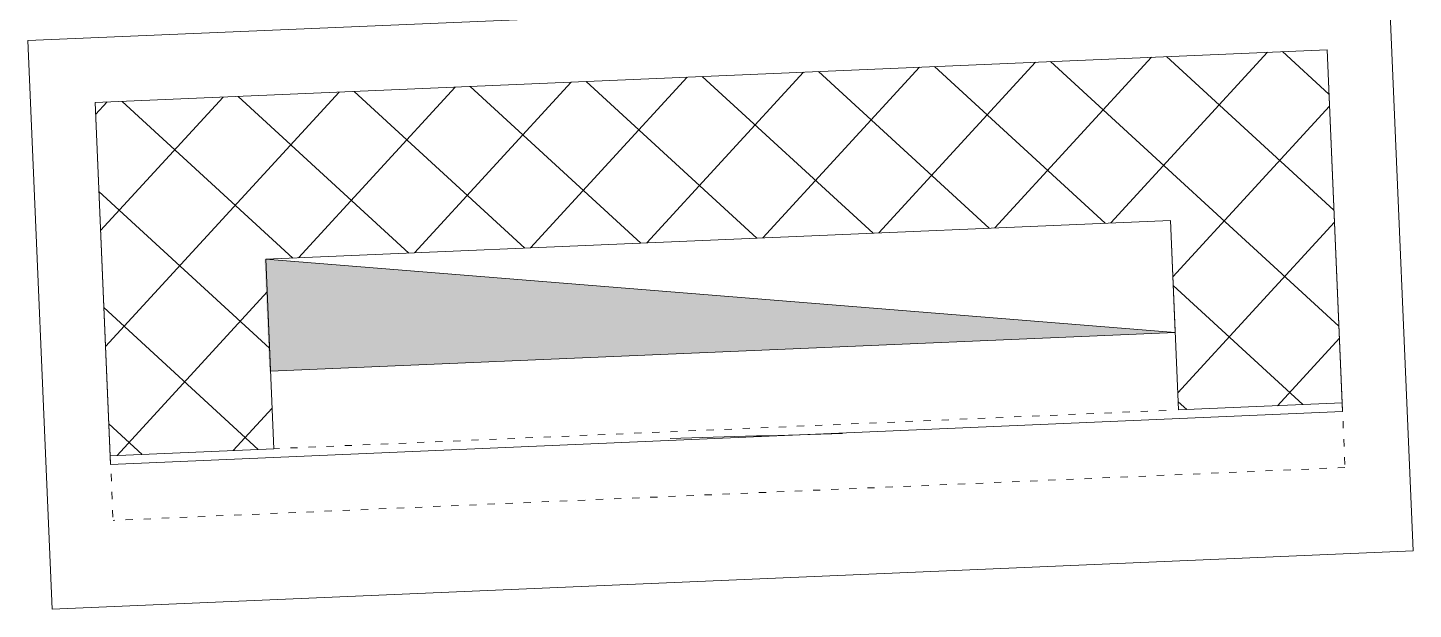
# Model space of a CAD drawing. Header units: millimetres. Extents: x 346472 to 732256, y -34068 to -15883.
# Drawn here: x 659722 to 661328, y -28943 to -28269 of the extents above; entities that cross this region are included whole.
import ezdxf

# ---------------------------------------------------------------- set-up
doc = ezdxf.new("R2010")
doc.units = ezdxf.units.MM
doc.header["$LTSCALE"] = 7
doc.linetypes.add('AED-090-P-PL02-N$0$ACAD_ISO03W100', pattern=[30, 12, -18])
doc.layers.add('1建筑平面', color=7, linetype='Continuous')
doc.layers.add('AED-090-P-PL02-N$0$HoseReelBackground', color=255, linetype='Continuous')
doc.layers.add('AED-090-P-PL02-N$0$HoseReel', color=1, linetype='Continuous', lineweight=13)
doc.layers.add('EA7 CEILING', color=251, linetype='Continuous', lineweight=9)

msp = doc.modelspace()

# ---------------------------------------------------------------- hatches: boundary and pattern name
at = {"layer": 'AED-090-P-PL02-N$0$HoseReel', "lineweight": 5, "extrusion": (0.001481, 7.72385e-05, 0.999999)}
for color in [0, 8]:
    msp.add_hatch(color=color, dxfattribs=at).paths.add_polyline_path([(661051.6, -28622.2), (660002.5, -28667.2), (659997, -28537.3)])

# ---------------------------------------------------------------- linework, layer by layer
at = {"layer": '1建筑平面', "color": 0, "lineweight": 5, "extrusion": (0.001481, 7.72385e-05, 0.999999)}
for p, q in [((659721.6, -28283.8, 2.6), (661300.1, -28216.1, 0.2)), ((661300.1, -28216.1, 0.2), (661328.4, -28875.5, 0.2)), ((659749.9, -28943.2, 2.6), (659721.6, -28283.8, 2.6)), ((661328.4, -28875.5, 0.2), (659749.9, -28943.2, 2.6))]:
    msp.add_line(p, q, dxfattribs=at)
at = {"layer": '1建筑平面', "color": 8, "lineweight": 5, "extrusion": (0.001481, 7.72385e-05, 0.999999)}
for p, q in [((659721.6, -28283.8, 2.6), (661300.1, -28216.1, 0.2)), ((661300.1, -28216.1, 0.2), (661328.4, -28875.5, 0.2)), ((659749.9, -28943.2, 2.6), (659721.6, -28283.8, 2.6)), ((661328.4, -28875.5, 0.2), (659749.9, -28943.2, 2.6))]:
    msp.add_line(p, q, dxfattribs=at)
at = {"layer": '1建筑平面', "color": 0, "lineweight": 5, "extrusion": (-0.001885, -6.71721e-05, 0.999998)}
msp.add_arc((662294.4, -90137, -1241.7), 61419, 91.519878, 91.706439, dxfattribs=at)
at = {"layer": '1建筑平面', "color": 8, "lineweight": 5, "extrusion": (-0.001885, -6.71721e-05, 0.999998)}
msp.add_arc((662294.4, -90137, -1241.7), 61419, 91.519878, 91.706439, dxfattribs=at)
at = {"layer": 'AED-090-P-PL02-N$0$HoseReel', "color": 0, "lineweight": 5, "extrusion": (0.001481, 7.72385e-05, 0.999999)}
for p, q in [((661228.4, -28294.3, 0.3), (659799.7, -28355.5, 2.4)), ((661246, -28703.9, 0.3), (661228.4, -28294.3, 0.3)), ((659799.7, -28355.5, 2.4), (659817.3, -28765.2, 2.4)), ((659997.7, -28537.2, 2.2), (661046.7, -28492.2, 0.6)), ((661046.7, -28492.2, 0.6), (659997.7, -28537.2, 2.2)), ((661046.7, -28492.2, 0.6), (661052.3, -28622.1, 0.6)), ((661056.2, -28712, 0.6), (661046.7, -28492.2, 0.6)), ((660003.3, -28667.1, 2.2), (659997.7, -28537.2, 2.2)), ((661052.3, -28622.1, 0.6), (659997.7, -28537.2, 2.2)), ((660003.3, -28667.1, 2.2), (659997.7, -28537.2, 2.2)), ((659997.7, -28537.2, 2.2), (661052.3, -28622.1, 0.6)), ((659997.7, -28537.2, 2.2), (660007.1, -28757, 2.2)), ((661052.3, -28622.1, 0.6), (660003.3, -28667.1, 2.2)), ((661052.3, -28622.1, 0.6), (660003.3, -28667.1, 2.2)), ((661056.2, -28712, 0.6), (661246, -28703.9, 0.3)), ((659817.3, -28765.2, 2.4), (660007.1, -28757, 2.2))]:
    msp.add_line(p, q, dxfattribs=at)
at = {"layer": 'AED-090-P-PL02-N$0$HoseReel', "color": 8, "lineweight": 5, "extrusion": (0.001481, 7.72385e-05, 0.999999)}
for p, q in [((661228.4, -28294.3, 0.3), (659799.7, -28355.5, 2.4)), ((661246, -28703.9, 0.3), (661228.4, -28294.3, 0.3)), ((659799.7, -28355.5, 2.4), (659817.3, -28765.2, 2.4)), ((659997.7, -28537.2, 2.2), (661046.7, -28492.2, 0.6)), ((661046.7, -28492.2, 0.6), (659997.7, -28537.2, 2.2)), ((661046.7, -28492.2, 0.6), (661052.3, -28622.1, 0.6)), ((661056.2, -28712, 0.6), (661046.7, -28492.2, 0.6)), ((660003.3, -28667.1, 2.2), (659997.7, -28537.2, 2.2)), ((661052.3, -28622.1, 0.6), (659997.7, -28537.2, 2.2)), ((660003.3, -28667.1, 2.2), (659997.7, -28537.2, 2.2)), ((659997.7, -28537.2, 2.2), (661052.3, -28622.1, 0.6)), ((659997.7, -28537.2, 2.2), (660007.1, -28757, 2.2)), ((661052.3, -28622.1, 0.6), (660003.3, -28667.1, 2.2)), ((661052.3, -28622.1, 0.6), (660003.3, -28667.1, 2.2)), ((661056.2, -28712, 0.6), (661246, -28703.9, 0.3)), ((659817.3, -28765.2, 2.4), (660007.1, -28757, 2.2))]:
    msp.add_line(p, q, dxfattribs=at)
at = {"layer": 'AED-090-P-PL02-N$0$HoseReel', "color": 0, "linetype": 'Continuous', "lineweight": 5, "extrusion": (0.001481, 7.72385e-05, 0.999999)}
for p, q in [((660890.2, -28308.8, 0.8), (660708.5, -28506.7, 1.1)), ((661024.8, -28303, 0.6), (660843.1, -28501, 0.9)), ((660907.6, -28308, 0.8), (661242.2, -28615, 0.3)), ((661159.4, -28297.2, 0.4), (660977.7, -28495.2, 0.7)), ((661042.2, -28302.2, 0.6), (661236.4, -28480.4, 0.3)), ((661176.8, -28296.5, 0.4), (661230.6, -28345.9, 0.3)), ((660486.5, -28326.1, 1.4), (660304.8, -28524.1, 1.7)), ((660621.1, -28320.3, 1.2), (660439.4, -28518.3, 1.5)), ((660503.9, -28325.3, 1.4), (660701.9, -28507, 1.1)), ((660755.7, -28314.5, 1), (660574, -28512.5, 1.3)), ((660638.5, -28319.6, 1.2), (660836.4, -28501.2, 0.9)), ((660773.1, -28313.8, 1), (660971, -28495.5, 0.7)), ((660082.8, -28343.4, 2), (659811.9, -28638.6, 2.4)), ((660217.3, -28337.6, 1.8), (660035.6, -28535.6, 2.1)), ((660100.2, -28342.7, 2), (660298.1, -28524.3, 1.7)), ((660351.9, -28331.9, 1.6), (660170.2, -28529.8, 1.9)), ((660234.7, -28336.9, 1.8), (660432.7, -28518.6, 1.5)), ((660369.3, -28331.1, 1.6), (660567.3, -28512.8, 1.3)), ((659813.6, -28354.9, 2.4), (659800.3, -28369.4, 2.4)), ((659948.2, -28349.2, 2.2), (659806.1, -28504, 2.4)), ((659831, -28354.2, 2.4), (660029, -28535.9, 2.1)), ((659965.6, -28348.4, 2.2), (660163.5, -28530.1, 1.9)), ((661231.2, -28359.8, 0.3), (661049.5, -28557.8, 0.6)), ((659804.2, -28458.8, 2.4), (660002.1, -28640.5, 2.2)), ((661237, -28494.4, 0.3), (661055.3, -28692.4, 0.6)), ((661050, -28567.9, 0.6), (661200.3, -28705.8, 0.4)), ((659999.3, -28575.2, 2.2), (659825.3, -28764.8, 2.4)), ((659809.9, -28593.4, 2.4), (659989, -28757.8, 2.2)), ((661242.8, -28629, 0.3), (661171.1, -28707.1, 0.4)), ((660005.1, -28709.8, 2.2), (659959.9, -28759.1, 2.2)), ((661055.7, -28702.5, 0.6), (661065.7, -28711.6, 0.6)), ((659815.7, -28728, 2.4), (659854.5, -28763.6, 2.4))]:
    msp.add_line(p, q, dxfattribs=at)
at = {"layer": 'AED-090-P-PL02-N$0$HoseReel', "color": 8, "linetype": 'Continuous', "lineweight": 5, "extrusion": (0.001481, 7.72385e-05, 0.999999)}
for p, q in [((660890.2, -28308.8, 0.8), (660708.5, -28506.7, 1.1)), ((661024.8, -28303, 0.6), (660843.1, -28501, 0.9)), ((660907.6, -28308, 0.8), (661242.2, -28615, 0.3)), ((661159.4, -28297.2, 0.4), (660977.7, -28495.2, 0.7)), ((661042.2, -28302.2, 0.6), (661236.4, -28480.4, 0.3)), ((661176.8, -28296.5, 0.4), (661230.6, -28345.9, 0.3)), ((660486.5, -28326.1, 1.4), (660304.8, -28524.1, 1.7)), ((660621.1, -28320.3, 1.2), (660439.4, -28518.3, 1.5)), ((660503.9, -28325.3, 1.4), (660701.9, -28507, 1.1)), ((660755.7, -28314.5, 1), (660574, -28512.5, 1.3)), ((660638.5, -28319.6, 1.2), (660836.4, -28501.2, 0.9)), ((660773.1, -28313.8, 1), (660971, -28495.5, 0.7)), ((660082.8, -28343.4, 2), (659811.9, -28638.6, 2.4)), ((660217.3, -28337.6, 1.8), (660035.6, -28535.6, 2.1)), ((660100.2, -28342.7, 2), (660298.1, -28524.3, 1.7)), ((660351.9, -28331.9, 1.6), (660170.2, -28529.8, 1.9)), ((660234.7, -28336.9, 1.8), (660432.7, -28518.6, 1.5)), ((660369.3, -28331.1, 1.6), (660567.3, -28512.8, 1.3)), ((659813.6, -28354.9, 2.4), (659800.3, -28369.4, 2.4)), ((659948.2, -28349.2, 2.2), (659806.1, -28504, 2.4)), ((659831, -28354.2, 2.4), (660029, -28535.9, 2.1)), ((659965.6, -28348.4, 2.2), (660163.5, -28530.1, 1.9)), ((661231.2, -28359.8, 0.3), (661049.5, -28557.8, 0.6)), ((659804.2, -28458.8, 2.4), (660002.1, -28640.5, 2.2)), ((661237, -28494.4, 0.3), (661055.3, -28692.4, 0.6)), ((661050, -28567.9, 0.6), (661200.3, -28705.8, 0.4)), ((659999.3, -28575.2, 2.2), (659825.3, -28764.8, 2.4)), ((659809.9, -28593.4, 2.4), (659989, -28757.8, 2.2)), ((661242.8, -28629, 0.3), (661171.1, -28707.1, 0.4)), ((660005.1, -28709.8, 2.2), (659959.9, -28759.1, 2.2)), ((661055.7, -28702.5, 0.6), (661065.7, -28711.6, 0.6)), ((659815.7, -28728, 2.4), (659854.5, -28763.6, 2.4))]:
    msp.add_line(p, q, dxfattribs=at)
at = {"layer": 'AED-090-P-PL02-N$0$HoseReel', "color": 0, "linetype": 'AED-090-P-PL02-N$0$ACAD_ISO03W100', "lineweight": 5, "ltscale": 0.1, "extrusion": (0.001481, 7.72385e-05, 0.999999)}
for p, q in [((661041.7, -28712.6, 0.6), (660007.1, -28757, 2.2)), ((661246, -28703.9, 0.3), (661249.2, -28778.8, 0.3)), ((659817.3, -28765.2, 2.4), (659820.5, -28840.1, 2.4)), ((661249.2, -28778.8, 0.3), (659820.5, -28840.1, 2.4))]:
    msp.add_line(p, q, dxfattribs=at)
at = {"layer": 'AED-090-P-PL02-N$0$HoseReel', "color": 8, "linetype": 'AED-090-P-PL02-N$0$ACAD_ISO03W100', "lineweight": 5, "ltscale": 0.1, "extrusion": (0.001481, 7.72385e-05, 0.999999)}
for p, q in [((661041.7, -28712.6, 0.6), (660007.1, -28757, 2.2)), ((661246, -28703.9, 0.3), (661249.2, -28778.8, 0.3)), ((659817.3, -28765.2, 2.4), (659820.5, -28840.1, 2.4)), ((661249.2, -28778.8, 0.3), (659820.5, -28840.1, 2.4))]:
    msp.add_line(p, q, dxfattribs=at)
at = {"layer": 'AED-090-P-PL02-N$0$HoseReelBackground', "color": 0, "lineweight": 5, "extrusion": (0.001481, 7.72385e-05, 0.999999)}
for p, q in [((661228.4, -28294.3, 0.3), (659799.7, -28355.5, 2.4)), ((661246.4, -28713.9, 0.3), (661228.4, -28294.3, 0.3)), ((659799.7, -28355.5, 2.4), (659817.7, -28775.2, 2.4)), ((659817.7, -28775.2, 2.4), (661246.4, -28713.9, 0.3))]:
    msp.add_line(p, q, dxfattribs=at)
at = {"layer": 'AED-090-P-PL02-N$0$HoseReelBackground', "color": 8, "lineweight": 5, "extrusion": (0.001481, 7.72385e-05, 0.999999)}
for p, q in [((661228.4, -28294.3, 0.3), (659799.7, -28355.5, 2.4)), ((661246.4, -28713.9, 0.3), (661228.4, -28294.3, 0.3)), ((659799.7, -28355.5, 2.4), (659817.7, -28775.2, 2.4)), ((659817.7, -28775.2, 2.4), (661246.4, -28713.9, 0.3))]:
    msp.add_line(p, q, dxfattribs=at)
at = {"layer": 'EA7 CEILING', "color": 0, "lineweight": 5, "extrusion": (0.001481, 7.72385e-05, 0.999999)}
for p, q in [((661228.4, -28294.3, 0.3), (659799.7, -28355.5, 2.4)), ((661246.4, -28713.9, 0.3), (661228.4, -28294.3, 0.3)), ((659799.7, -28355.5, 2.4), (659817.7, -28775.2, 2.4)), ((659817.7, -28775.2, 2.4), (661246.4, -28713.9, 0.3))]:
    msp.add_line(p, q, dxfattribs=at)
at = {"layer": 'EA7 CEILING', "color": 8, "lineweight": 5, "extrusion": (0.001481, 7.72385e-05, 0.999999)}
for p, q in [((661228.4, -28294.3, 0.3), (659799.7, -28355.5, 2.4)), ((661246.4, -28713.9, 0.3), (661228.4, -28294.3, 0.3)), ((659799.7, -28355.5, 2.4), (659817.7, -28775.2, 2.4)), ((659817.7, -28775.2, 2.4), (661246.4, -28713.9, 0.3))]:
    msp.add_line(p, q, dxfattribs=at)

doc.saveas('drawing.dxf')
